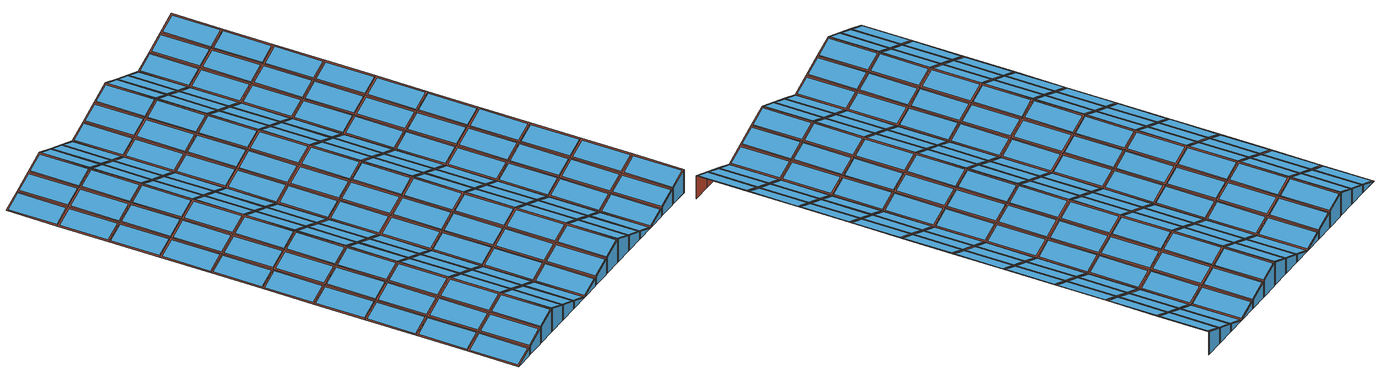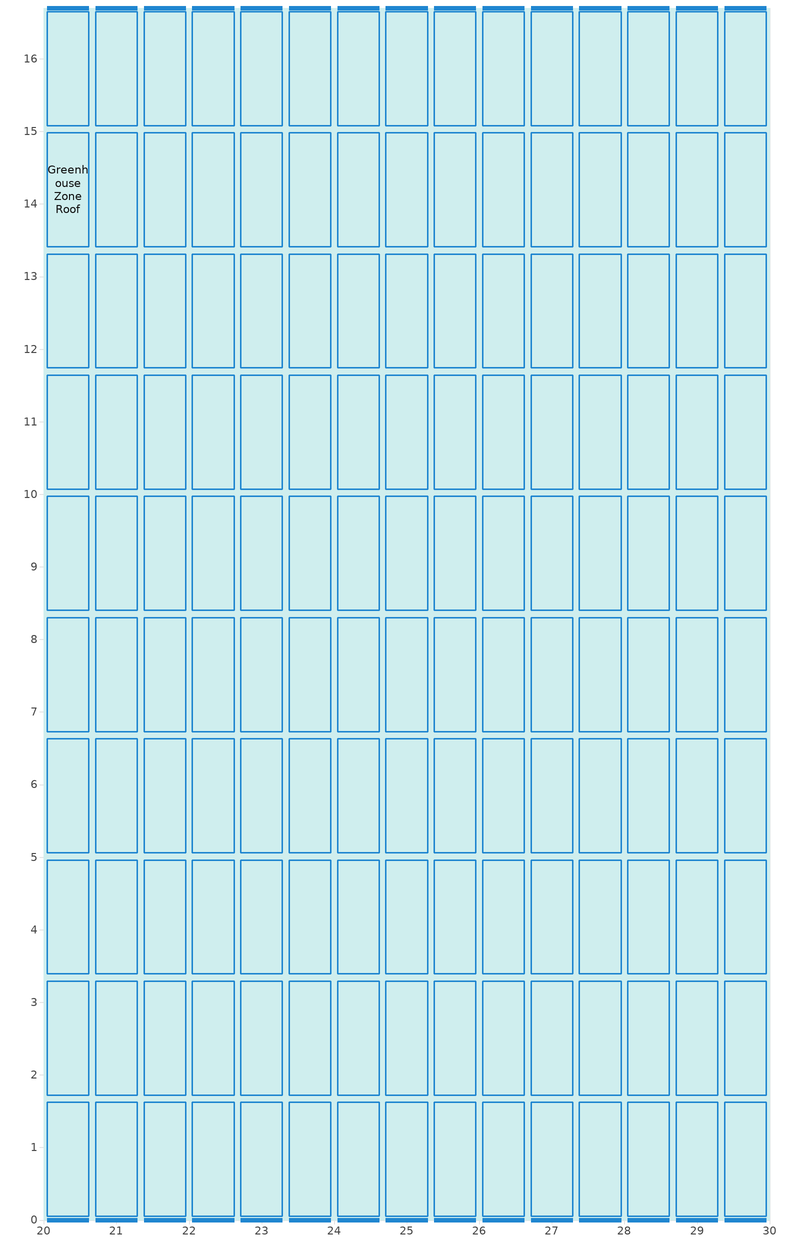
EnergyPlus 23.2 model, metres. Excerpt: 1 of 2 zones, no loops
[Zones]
Greenhouse Zone Roof
 window (Window Construction Roof): 20.62,0,6.51 20.62,0,6.74 20.05,0,6.51; 20.62,16.7,6.74 20.62,16.7,6.51 20.05,16.7,6.51; 20.71,0,6.51 21.29,0,6.51 21.29,0,7.01 20.71,0,6.78; 20.71,16.7,6.78 21.29,16.7,7.01 21.29,16.7,6.51 20.71,16.7,6.51; 21.38,0,6.51 21.95,0,6.51 21.95,0,7.28 21.38,0,7.05; 21.38,16.7,7.05 21.95,16.7,7.28 21.95,16.7,6.51 21.38,16.7,6.51; 22.05,0,6.51 22.62,0,6.51 22.62,0,7.05 22.05,0,7.28; 22.05,16.7,7.28 22.62,16.7,7.05 22.62,16.7,6.51 22.05,16.7,6.51; 22.71,0,6.51 23.29,0,6.51 23.29,0,6.78 22.71,0,7.01; 22.71,16.7,7.01 23.29,16.7,6.78 23.29,16.7,6.51 22.71,16.7,6.51; 23.38,0,6.51 23.95,0,6.51 23.38,0,6.74; 23.38,16.7,6.74 23.95,16.7,6.51 23.38,16.7,6.51; 24.62,0,6.51 24.62,0,6.74 24.05,0,6.51; 24.62,16.7,6.74 24.62,16.7,6.51 24.05,16.7,6.51; 24.71,0,6.51 25.29,0,6.51 25.29,0,7.01 24.71,0,6.78; 24.71,16.7,6.78 25.29,16.7,7.01 25.29,16.7,6.51 24.71,16.7,6.51; 25.38,0,6.51 25.95,0,6.51 25.95,0,7.28 25.38,0,7.05; 25.38,16.7,7.05 25.95,16.7,7.28 25.95,16.7,6.51 25.38,16.7,6.51; 26.05,0,6.51 26.62,0,6.51 26.62,0,7.05 26.05,0,7.28; 26.05,16.7,7.28 26.62,16.7,7.05 26.62,16.7,6.51 26.05,16.7,6.51; 26.71,0,6.51 27.29,0,6.51 27.29,0,6.78 26.71,0,7.01; 26.71,16.7,7.01 27.29,16.7,6.78 27.29,16.7,6.51 26.71,16.7,6.51; 27.38,0,6.51 27.95,0,6.51 27.38,0,6.74; 27.38,16.7,6.74 27.95,16.7,6.51 27.38,16.7,6.51; 28.62,0,6.51 28.62,0,6.74 28.05,0,6.51; 28.62,16.7,6.74 28.62,16.7,6.51 28.05,16.7,6.51; 28.71,0,6.51 29.29,0,6.51 29.29,0,7.01 28.71,0,6.78; 28.71,16.7,6.78 29.29,16.7,7.01 29.29,16.7,6.51 28.71,16.7,6.51; 29.38,0,6.51 29.95,0,6.51 29.95,0,7.28 29.38,0,7.05; 29.38,16.7,7.05 29.95,16.7,7.28 29.95,16.7,6.51 29.38,16.7,6.51
 roof outside (Wall Construction): 20.67,0,6.5 20.67,0,6.77 20,0,6.5; 20,0,6.5 20.67,0,6.77 20.67,1.67,6.77 20,1.67,6.5; 20,1.67,6.5 20.67,1.67,6.77 20.67,3.34,6.77 20,3.34,6.5; 20,3.34,6.5 20.67,3.34,6.77 20.67,5.01,6.77 20,5.01,6.5; 20,5.01,6.5 20.67,5.01,6.77 20.67,6.68,6.77 20,6.68,6.5; 20,6.68,6.5 20.67,6.68,6.77 20.67,8.35,6.77 20,8.35,6.5; 20,8.35,6.5 20.67,8.35,6.77 20.67,10.02,6.77 20,10.02,6.5; 20,10.02,6.5 20.67,10.02,6.77 20.67,11.69,6.77 20,11.69,6.5; 20,11.69,6.5 20.67,11.69,6.77 20.67,13.36,6.77 20,13.36,6.5; 20,13.36,6.5 20.67,13.36,6.77 20.67,15.03,6.77 20,15.03,6.5; 20,15.03,6.5 20.67,15.03,6.77 20.67,16.7,6.77 20,16.7,6.5; 20.67,16.7,6.77 20.67,16.7,6.5 20,16.7,6.5; 20.67,0,6.5 21.33,0,6.5 21.33,0,7.04 20.67,0,6.77; 20.67,0,6.77 21.33,0,7.04 21.33,1.67,7.04 20.67,1.67,6.77; 20.67,1.67,6.77 21.33,1.67,7.04 21.33,3.34,7.04 20.67,3.34,6.77; 20.67,3.34,6.77 21.33,3.34,7.04 21.33,5.01,7.04 20.67,5.01,6.77; 20.67,5.01,6.77 21.33,5.01,7.04 21.33,6.68,7.04 20.67,6.68,6.77; 20.67,6.68,6.77 21.33,6.68,7.04 21.33,8.35,7.04 20.67,8.35,6.77; 20.67,8.35,6.77 21.33,8.35,7.04 21.33,10.02,7.04 20.67,10.02,6.77; 20.67,10.02,6.77 21.33,10.02,7.04 21.33,11.69,7.04 20.67,11.69,6.77; 20.67,11.69,6.77 21.33,11.69,7.04 21.33,13.36,7.04 20.67,13.36,6.77; 20.67,13.36,6.77 21.33,13.36,7.04 21.33,15.03,7.04 20.67,15.03,6.77; 20.67,15.03,6.77 21.33,15.03,7.04 21.33,16.7,7.04 20.67,16.7,6.77; 20.67,16.7,6.77 21.33,16.7,7.04 21.33,16.7,6.5 20.67,16.7,6.5; 21.33,0,6.5 22,0,6.5 22,0,7.31 21.33,0,7.04; 21.33,0,7.04 22,0,7.31 22,1.67,7.31 21.33,1.67,7.04; 21.33,1.67,7.04 22,1.67,7.31 22,3.34,7.31 21.33,3.34,7.04; 21.33,3.34,7.04 22,3.34,7.31 22,5.01,7.31 21.33,5.01,7.04; 21.33,5.01,7.04 22,5.01,7.31 22,6.68,7.31 21.33,6.68,7.04; 21.33,6.68,7.04 22,6.68,7.31 22,8.35,7.31 21.33,8.35,7.04; 21.33,8.35,7.04 22,8.35,7.31 22,10.02,7.31 21.33,10.02,7.04; 21.33,10.02,7.04 22,10.02,7.31 22,11.69,7.31 21.33,11.69,7.04; 21.33,11.69,7.04 22,11.69,7.31 22,13.36,7.31 21.33,13.36,7.04; 21.33,13.36,7.04 22,13.36,7.31 22,15.03,7.31 21.33,15.03,7.04; 21.33,15.03,7.04 22,15.03,7.31 22,16.7,7.31 21.33,16.7,7.04; 21.33,16.7,7.04 22,16.7,7.31 22,16.7,6.5 21.33,16.7,6.5; 22,0,6.5 22.67,0,6.5 22.67,0,7.04 22,0,7.31; 22,0,7.31 22.67,0,7.04 22.67,1.67,7.04 22,1.67,7.31; 22,1.67,7.31 22.67,1.67,7.04 22.67,3.34,7.04 22,3.34,7.31; 22,3.34,7.31 22.67,3.34,7.04 22.67,5.01,7.04 22,5.01,7.31; 22,5.01,7.31 22.67,5.01,7.04 22.67,6.68,7.04 22,6.68,7.31; 22,6.68,7.31 22.67,6.68,7.04 22.67,8.35,7.04 22,8.35,7.31; 22,8.35,7.31 22.67,8.35,7.04 22.67,10.02,7.04 22,10.02,7.31; 22,10.02,7.31 22.67,10.02,7.04 22.67,11.69,7.04 22,11.69,7.31; 22,11.69,7.31 22.67,11.69,7.04 22.67,13.36,7.04 22,13.36,7.31; 22,13.36,7.31 22.67,13.36,7.04 22.67,15.03,7.04 22,15.03,7.31; 22,15.03,7.31 22.67,15.03,7.04 22.67,16.7,7.04 22,16.7,7.31; 22,16.7,7.31 22.67,16.7,7.04 22.67,16.7,6.5 22,16.7,6.5; 22.67,0,6.5 23.33,0,6.5 23.33,0,6.77 22.67,0,7.04; 22.67,0,7.04 23.33,0,6.77 23.33,1.67,6.77 22.67,1.67,7.04; 22.67,1.67,7.04 23.33,1.67,6.77 23.33,3.34,6.77 22.67,3.34,7.04; 22.67,3.34,7.04 23.33,3.34,6.77 23.33,5.01,6.77 22.67,5.01,7.04; 22.67,5.01,7.04 23.33,5.01,6.77 23.33,6.68,6.77 22.67,6.68,7.04; 22.67,6.68,7.04 23.33,6.68,6.77 23.33,8.35,6.77 22.67,8.35,7.04; 22.67,8.35,7.04 23.33,8.35,6.77 23.33,10.02,6.77 22.67,10.02,7.04; 22.67,10.02,7.04 23.33,10.02,6.77 23.33,11.69,6.77 22.67,11.69,7.04; 22.67,11.69,7.04 23.33,11.69,6.77 23.33,13.36,6.77 22.67,13.36,7.04; 22.67,13.36,7.04 23.33,13.36,6.77 23.33,15.03,6.77 22.67,15.03,7.04; 22.67,15.03,7.04 23.33,15.03,6.77 23.33,16.7,6.77 22.67,16.7,7.04; 22.67,16.7,7.04 23.33,16.7,6.77 23.33,16.7,6.5 22.67,16.7,6.5; 23.33,0,6.5 24,0,6.5 23.33,0,6.77; 23.33,0,6.77 24,0,6.5 24,1.67,6.5 23.33,1.67,6.77; 23.33,1.67,6.77 24,1.67,6.5 24,3.34,6.5 23.33,3.34,6.77; 23.33,3.34,6.77 24,3.34,6.5 24,5.01,6.5 23.33,5.01,6.77; 23.33,5.01,6.77 24,5.01,6.5 24,6.68,6.5 23.33,6.68,6.77; 23.33,6.68,6.77 24,6.68,6.5 24,8.35,6.5 23.33,8.35,6.77; 23.33,8.35,6.77 24,8.35,6.5 24,10.02,6.5 23.33,10.02,6.77; 23.33,10.02,6.77 24,10.02,6.5 24,11.69,6.5 23.33,11.69,6.77; 23.33,11.69,6.77 24,11.69,6.5 24,13.36,6.5 23.33,13.36,6.77; 23.33,13.36,6.77 24,13.36,6.5 24,15.03,6.5 23.33,15.03,6.77; 23.33,15.03,6.77 24,15.03,6.5 24,16.7,6.5 23.33,16.7,6.77; 23.33,16.7,6.77 24,16.7,6.5 23.33,16.7,6.5; 24.67,0,6.5 24.67,0,6.77 24,0,6.5; 24,0,6.5 24.67,0,6.77 24.67,1.67,6.77 24,1.67,6.5; 24,1.67,6.5 24.67,1.67,6.77 24.67,3.34,6.77 24,3.34,6.5; 24,3.34,6.5 24.67,3.34,6.77 24.67,5.01,6.77 24,5.01,6.5; 24,5.01,6.5 24.67,5.01,6.77 24.67,6.68,6.77 24,6.68,6.5; 24,6.68,6.5 24.67,6.68,6.77 24.67,8.35,6.77 24,8.35,6.5; 24,8.35,6.5 24.67,8.35,6.77 24.67,10.02,6.77 24,10.02,6.5; 24,10.02,6.5 24.67,10.02,6.77 24.67,11.69,6.77 24,11.69,6.5; 24,11.69,6.5 24.67,11.69,6.77 24.67,13.36,6.77 24,13.36,6.5; 24,13.36,6.5 24.67,13.36,6.77 24.67,15.03,6.77 24,15.03,6.5; 24,15.03,6.5 24.67,15.03,6.77 24.67,16.7,6.77 24,16.7,6.5; 24.67,16.7,6.77 24.67,16.7,6.5 24,16.7,6.5; 24.67,0,6.5 25.33,0,6.5 25.33,0,7.04 24.67,0,6.77; 24.67,0,6.77 25.33,0,7.04 25.33,1.67,7.04 24.67,1.67,6.77; 24.67,1.67,6.77 25.33,1.67,7.04 25.33,3.34,7.04 24.67,3.34,6.77; 24.67,3.34,6.77 25.33,3.34,7.04 25.33,5.01,7.04 24.67,5.01,6.77; 24.67,5.01,6.77 25.33,5.01,7.04 25.33,6.68,7.04 24.67,6.68,6.77; 24.67,6.68,6.77 25.33,6.68,7.04 25.33,8.35,7.04 24.67,8.35,6.77; 24.67,8.35,6.77 25.33,8.35,7.04 25.33,10.02,7.04 24.67,10.02,6.77; 24.67,10.02,6.77 25.33,10.02,7.04 25.33,11.69,7.04 24.67,11.69,6.77; 24.67,11.69,6.77 25.33,11.69,7.04 25.33,13.36,7.04 24.67,13.36,6.77; 24.67,13.36,6.77 25.33,13.36,7.04 25.33,15.03,7.04 24.67,15.03,6.77; 24.67,15.03,6.77 25.33,15.03,7.04 25.33,16.7,7.04 24.67,16.7,6.77; 24.67,16.7,6.77 25.33,16.7,7.04 25.33,16.7,6.5 24.67,16.7,6.5; 25.33,0,6.5 26,0,6.5 26,0,7.31 25.33,0,7.04; 25.33,0,7.04 26,0,7.31 26,1.67,7.31 25.33,1.67,7.04; 25.33,1.67,7.04 26,1.67,7.31 26,3.34,7.31 25.33,3.34,7.04; 25.33,3.34,7.04 26,3.34,7.31 26,5.01,7.31 25.33,5.01,7.04; 25.33,5.01,7.04 26,5.01,7.31 26,6.68,7.31 25.33,6.68,7.04; 25.33,6.68,7.04 26,6.68,7.31 26,8.35,7.31 25.33,8.35,7.04; 25.33,8.35,7.04 26,8.35,7.31 26,10.02,7.31 25.33,10.02,7.04; 25.33,10.02,7.04 26,10.02,7.31 26,11.69,7.31 25.33,11.69,7.04; 25.33,11.69,7.04 26,11.69,7.31 26,13.36,7.31 25.33,13.36,7.04; 25.33,13.36,7.04 26,13.36,7.31 26,15.03,7.31 25.33,15.03,7.04; 25.33,15.03,7.04 26,15.03,7.31 26,16.7,7.31 25.33,16.7,7.04; 25.33,16.7,7.04 26,16.7,7.31 26,16.7,6.5 25.33,16.7,6.5; 26,0,6.5 26.67,0,6.5 26.67,0,7.04 26,0,7.31; 26,0,7.31 26.67,0,7.04 26.67,1.67,7.04 26,1.67,7.31; 26,1.67,7.31 26.67,1.67,7.04 26.67,3.34,7.04 26,3.34,7.31; 26,3.34,7.31 26.67,3.34,7.04 26.67,5.01,7.04 26,5.01,7.31; 26,5.01,7.31 26.67,5.01,7.04 26.67,6.68,7.04 26,6.68,7.31; 26,6.68,7.31 26.67,6.68,7.04 26.67,8.35,7.04 26,8.35,7.31; 26,8.35,7.31 26.67,8.35,7.04 26.67,10.02,7.04 26,10.02,7.31; 26,10.02,7.31 26.67,10.02,7.04 26.67,11.69,7.04 26,11.69,7.31; 26,11.69,7.31 26.67,11.69,7.04 26.67,13.36,7.04 26,13.36,7.31; 26,13.36,7.31 26.67,13.36,7.04 26.67,15.03,7.04 26,15.03,7.31; 26,15.03,7.31 26.67,15.03,7.04 26.67,16.7,7.04 26,16.7,7.31; 26,16.7,7.31 26.67,16.7,7.04 26.67,16.7,6.5 26,16.7,6.5; 26.67,0,6.5 27.33,0,6.5 27.33,0,6.77 26.67,0,7.04; 26.67,0,7.04 27.33,0,6.77 27.33,1.67,6.77 26.67,1.67,7.04; 26.67,1.67,7.04 27.33,1.67,6.77 27.33,3.34,6.77 26.67,3.34,7.04; 26.67,3.34,7.04 27.33,3.34,6.77 27.33,5.01,6.77 26.67,5.01,7.04; 26.67,5.01,7.04 27.33,5.01,6.77 27.33,6.68,6.77 26.67,6.68,7.04; 26.67,6.68,7.04 27.33,6.68,6.77 27.33,8.35,6.77 26.67,8.35,7.04; 26.67,8.35,7.04 27.33,8.35,6.77 27.33,10.02,6.77 26.67,10.02,7.04; 26.67,10.02,7.04 27.33,10.02,6.77 27.33,11.69,6.77 26.67,11.69,7.04; 26.67,11.69,7.04 27.33,11.69,6.77 27.33,13.36,6.77 26.67,13.36,7.04; 26.67,13.36,7.04 27.33,13.36,6.77 27.33,15.03,6.77 26.67,15.03,7.04; 26.67,15.03,7.04 27.33,15.03,6.77 27.33,16.7,6.77 26.67,16.7,7.04; 26.67,16.7,7.04 27.33,16.7,6.77 27.33,16.7,6.5 26.67,16.7,6.5; 27.33,0,6.5 28,0,6.5 27.33,0,6.77; 27.33,0,6.77 28,0,6.5 28,1.67,6.5 27.33,1.67,6.77; 27.33,1.67,6.77 28,1.67,6.5 28,3.34,6.5 27.33,3.34,6.77; 27.33,3.34,6.77 28,3.34,6.5 28,5.01,6.5 27.33,5.01,6.77; 27.33,5.01,6.77 28,5.01,6.5 28,6.68,6.5 27.33,6.68,6.77; 27.33,6.68,6.77 28,6.68,6.5 28,8.35,6.5 27.33,8.35,6.77; 27.33,8.35,6.77 28,8.35,6.5 28,10.02,6.5 27.33,10.02,6.77; 27.33,10.02,6.77 28,10.02,6.5 28,11.69,6.5 27.33,11.69,6.77; 27.33,11.69,6.77 28,11.69,6.5 28,13.36,6.5 27.33,13.36,6.77; 27.33,13.36,6.77 28,13.36,6.5 28,15.03,6.5 27.33,15.03,6.77; 27.33,15.03,6.77 28,15.03,6.5 28,16.7,6.5 27.33,16.7,6.77; 27.33,16.7,6.77 28,16.7,6.5 27.33,16.7,6.5; 28.67,0,6.5 28.67,0,6.77 28,0,6.5; 28,0,6.5 28.67,0,6.77 28.67,1.67,6.77 28,1.67,6.5; 28,1.67,6.5 28.67,1.67,6.77 28.67,3.34,6.77 28,3.34,6.5; 28,3.34,6.5 28.67,3.34,6.77 28.67,5.01,6.77 28,5.01,6.5; 28,5.01,6.5 28.67,5.01,6.77 28.67,6.68,6.77 28,6.68,6.5; 28,6.68,6.5 28.67,6.68,6.77 28.67,8.35,6.77 28,8.35,6.5; 28,8.35,6.5 28.67,8.35,6.77 28.67,10.02,6.77 28,10.02,6.5; 28,10.02,6.5 28.67,10.02,6.77 28.67,11.69,6.77 28,11.69,6.5; 28,11.69,6.5 28.67,11.69,6.77 28.67,13.36,6.77 28,13.36,6.5; 28,13.36,6.5 28.67,13.36,6.77 28.67,15.03,6.77 28,15.03,6.5; 28,15.03,6.5 28.67,15.03,6.77 28.67,16.7,6.77 28,16.7,6.5; 28.67,16.7,6.77 28.67,16.7,6.5 28,16.7,6.5; 28.67,0,6.5 29.33,0,6.5 29.33,0,7.04 28.67,0,6.77; 28.67,0,6.77 29.33,0,7.04 29.33,1.67,7.04 28.67,1.67,6.77; 28.67,1.67,6.77 29.33,1.67,7.04 29.33,3.34,7.04 28.67,3.34,6.77; 28.67,3.34,6.77 29.33,3.34,7.04 29.33,5.01,7.04 28.67,5.01,6.77; 28.67,5.01,6.77 29.33,5.01,7.04 29.33,6.68,7.04 28.67,6.68,6.77; 28.67,6.68,6.77 29.33,6.68,7.04 29.33,8.35,7.04 28.67,8.35,6.77; 28.67,8.35,6.77 29.33,8.35,7.04 29.33,10.02,7.04 28.67,10.02,6.77; 28.67,10.02,6.77 29.33,10.02,7.04 29.33,11.69,7.04 28.67,11.69,6.77; 28.67,11.69,6.77 29.33,11.69,7.04 29.33,13.36,7.04 28.67,13.36,6.77; 28.67,13.36,6.77 29.33,13.36,7.04 29.33,15.03,7.04 28.67,15.03,6.77; 28.67,15.03,6.77 29.33,15.03,7.04 29.33,16.7,7.04 28.67,16.7,6.77; 28.67,16.7,6.77 29.33,16.7,7.04 29.33,16.7,6.5 28.67,16.7,6.5; 29.33,0,6.5 30,0,6.5 30,0,7.31 29.33,0,7.04; 29.33,0,7.04 30,0,7.31 30,1.67,7.31 29.33,1.67,7.04; 29.33,1.67,7.04 30,1.67,7.31 30,3.34,7.31 29.33,3.34,7.04; 29.33,3.34,7.04 30,3.34,7.31 30,5.01,7.31 29.33,5.01,7.04; 29.33,5.01,7.04 30,5.01,7.31 30,6.68,7.31 29.33,6.68,7.04; 29.33,6.68,7.04 30,6.68,7.31 30,8.35,7.31 29.33,8.35,7.04; 29.33,8.35,7.04 30,8.35,7.31 30,10.02,7.31 29.33,10.02,7.04; 29.33,10.02,7.04 30,10.02,7.31 30,11.69,7.31 29.33,11.69,7.04; 29.33,11.69,7.04 30,11.69,7.31 30,13.36,7.31 29.33,13.36,7.04; 29.33,13.36,7.04 30,13.36,7.31 30,15.03,7.31 29.33,15.03,7.04; 29.33,15.03,7.04 30,15.03,7.31 30,16.7,7.31 29.33,16.7,7.04; 29.33,16.7,7.04 30,16.7,7.31 30,16.7,6.5 29.33,16.7,6.5
 skylight (Window Construction Roof Left): 20.05,0.05,6.52 20.62,0.05,6.75 20.62,1.62,6.75 20.05,1.62,6.52; 20.05,1.72,6.52 20.62,1.72,6.75 20.62,3.29,6.75 20.05,3.29,6.52; 20.05,3.39,6.52 20.62,3.39,6.75 20.62,4.96,6.75 20.05,4.96,6.52; 20.05,5.06,6.52 20.62,5.06,6.75 20.62,6.63,6.75 20.05,6.63,6.52; 20.05,6.73,6.52 20.62,6.73,6.75 20.62,8.3,6.75 20.05,8.3,6.52; 20.05,8.4,6.52 20.62,8.4,6.75 20.62,9.97,6.75 20.05,9.97,6.52; 20.05,10.07,6.52 20.62,10.07,6.75 20.62,11.64,6.75 20.05,11.64,6.52; 20.05,11.74,6.52 20.62,11.74,6.75 20.62,13.31,6.75 20.05,13.31,6.52; 20.05,13.41,6.52 20.62,13.41,6.75 20.62,14.98,6.75 20.05,14.98,6.52; 20.05,15.08,6.52 20.62,15.08,6.75 20.62,16.65,6.75 20.05,16.65,6.52; 20.71,0.05,6.79 21.29,0.05,7.02 21.29,1.62,7.02 20.71,1.62,6.79; 20.71,1.72,6.79 21.29,1.72,7.02 21.29,3.29,7.02 20.71,3.29,6.79; 20.71,3.39,6.79 21.29,3.39,7.02 21.29,4.96,7.02 20.71,4.96,6.79; 20.71,5.06,6.79 21.29,5.06,7.02 21.29,6.63,7.02 20.71,6.63,6.79; 20.71,6.73,6.79 21.29,6.73,7.02 21.29,8.3,7.02 20.71,8.3,6.79; 20.71,8.4,6.79 21.29,8.4,7.02 21.29,9.97,7.02 20.71,9.97,6.79; 20.71,10.07,6.79 21.29,10.07,7.02 21.29,11.64,7.02 20.71,11.64,6.79; 20.71,11.74,6.79 21.29,11.74,7.02 21.29,13.31,7.02 20.71,13.31,6.79; 20.71,13.41,6.79 21.29,13.41,7.02 21.29,14.98,7.02 20.71,14.98,6.79; 20.71,15.08,6.79 21.29,15.08,7.02 21.29,16.65,7.02 20.71,16.65,6.79; 21.38,0.05,7.06 21.95,0.05,7.29 21.95,1.62,7.29 21.38,1.62,7.06; 21.38,1.72,7.06 21.95,1.72,7.29 21.95,3.29,7.29 21.38,3.29,7.06; 21.38,3.39,7.06 21.95,3.39,7.29 21.95,4.96,7.29 21.38,4.96,7.06; 21.38,5.06,7.06 21.95,5.06,7.29 21.95,6.63,7.29 21.38,6.63,7.06; 21.38,6.73,7.06 21.95,6.73,7.29 21.95,8.3,7.29 21.38,8.3,7.06; 21.38,8.4,7.06 21.95,8.4,7.29 21.95,9.97,7.29 21.38,9.97,7.06; 21.38,10.07,7.06 21.95,10.07,7.29 21.95,11.64,7.29 21.38,11.64,7.06; 21.38,11.74,7.06 21.95,11.74,7.29 21.95,13.31,7.29 21.38,13.31,7.06; 21.38,13.41,7.06 21.95,13.41,7.29 21.95,14.98,7.29 21.38,14.98,7.06; 21.38,15.08,7.06 21.95,15.08,7.29 21.95,16.65,7.29 21.38,16.65,7.06; 24.05,0.05,6.52 24.62,0.05,6.75 24.62,1.62,6.75 24.05,1.62,6.52; 24.05,1.72,6.52 24.62,1.72,6.75 24.62,3.29,6.75 24.05,3.29,6.52; 24.05,3.39,6.52 24.62,3.39,6.75 24.62,4.96,6.75 24.05,4.96,6.52; 24.05,5.06,6.52 24.62,5.06,6.75 24.62,6.63,6.75 24.05,6.63,6.52; 24.05,6.73,6.52 24.62,6.73,6.75 24.62,8.3,6.75 24.05,8.3,6.52; 24.05,8.4,6.52 24.62,8.4,6.75 24.62,9.97,6.75 24.05,9.97,6.52; 24.05,10.07,6.52 24.62,10.07,6.75 24.62,11.64,6.75 24.05,11.64,6.52; 24.05,11.74,6.52 24.62,11.74,6.75 24.62,13.31,6.75 24.05,13.31,6.52; 24.05,13.41,6.52 24.62,13.41,6.75 24.62,14.98,6.75 24.05,14.98,6.52; 24.05,15.08,6.52 24.62,15.08,6.75 24.62,16.65,6.75 24.05,16.65,6.52; 24.71,0.05,6.79 25.29,0.05,7.02 25.29,1.62,7.02 24.71,1.62,6.79; 24.71,1.72,6.79 25.29,1.72,7.02 25.29,3.29,7.02 24.71,3.29,6.79; 24.71,3.39,6.79 25.29,3.39,7.02 25.29,4.96,7.02 24.71,4.96,6.79; 24.71,5.06,6.79 25.29,5.06,7.02 25.29,6.63,7.02 24.71,6.63,6.79; 24.71,6.73,6.79 25.29,6.73,7.02 25.29,8.3,7.02 24.71,8.3,6.79; 24.71,8.4,6.79 25.29,8.4,7.02 25.29,9.97,7.02 24.71,9.97,6.79; 24.71,10.07,6.79 25.29,10.07,7.02 25.29,11.64,7.02 24.71,11.64,6.79; 24.71,11.74,6.79 25.29,11.74,7.02 25.29,13.31,7.02 24.71,13.31,6.79; 24.71,13.41,6.79 25.29,13.41,7.02 25.29,14.98,7.02 24.71,14.98,6.79; 24.71,15.08,6.79 25.29,15.08,7.02 25.29,16.65,7.02 24.71,16.65,6.79; 25.38,0.05,7.06 25.95,0.05,7.29 25.95,1.62,7.29 25.38,1.62,7.06; 25.38,1.72,7.06 25.95,1.72,7.29 25.95,3.29,7.29 25.38,3.29,7.06; 25.38,3.39,7.06 25.95,3.39,7.29 25.95,4.96,7.29 25.38,4.96,7.06; 25.38,5.06,7.06 25.95,5.06,7.29 25.95,6.63,7.29 25.38,6.63,7.06; 25.38,6.73,7.06 25.95,6.73,7.29 25.95,8.3,7.29 25.38,8.3,7.06; 25.38,8.4,7.06 25.95,8.4,7.29 25.95,9.97,7.29 25.38,9.97,7.06; 25.38,10.07,7.06 25.95,10.07,7.29 25.95,11.64,7.29 25.38,11.64,7.06; 25.38,11.74,7.06 25.95,11.74,7.29 25.95,13.31,7.29 25.38,13.31,7.06; 25.38,13.41,7.06 25.95,13.41,7.29 25.95,14.98,7.29 25.38,14.98,7.06; 25.38,15.08,7.06 25.95,15.08,7.29 25.95,16.65,7.29 25.38,16.65,7.06; 28.05,0.05,6.52 28.62,0.05,6.75 28.62,1.62,6.75 28.05,1.62,6.52; 28.05,1.72,6.52 28.62,1.72,6.75 28.62,3.29,6.75 28.05,3.29,6.52; 28.05,3.39,6.52 28.62,3.39,6.75 28.62,4.96,6.75 28.05,4.96,6.52; 28.05,5.06,6.52 28.62,5.06,6.75 28.62,6.63,6.75 28.05,6.63,6.52; 28.05,6.73,6.52 28.62,6.73,6.75 28.62,8.3,6.75 28.05,8.3,6.52; 28.05,8.4,6.52 28.62,8.4,6.75 28.62,9.97,6.75 28.05,9.97,6.52; 28.05,10.07,6.52 28.62,10.07,6.75 28.62,11.64,6.75 28.05,11.64,6.52; 28.05,11.74,6.52 28.62,11.74,6.75 28.62,13.31,6.75 28.05,13.31,6.52; 28.05,13.41,6.52 28.62,13.41,6.75 28.62,14.98,6.75 28.05,14.98,6.52; 28.05,15.08,6.52 28.62,15.08,6.75 28.62,16.65,6.75 28.05,16.65,6.52; 28.71,0.05,6.79 29.29,0.05,7.02 29.29,1.62,7.02 28.71,1.62,6.79; 28.71,1.72,6.79 29.29,1.72,7.02 29.29,3.29,7.02 28.71,3.29,6.79; 28.71,3.39,6.79 29.29,3.39,7.02 29.29,4.96,7.02 28.71,4.96,6.79; 28.71,5.06,6.79 29.29,5.06,7.02 29.29,6.63,7.02 28.71,6.63,6.79; 28.71,6.73,6.79 29.29,6.73,7.02 29.29,8.3,7.02 28.71,8.3,6.79; 28.71,8.4,6.79 29.29,8.4,7.02 29.29,9.97,7.02 28.71,9.97,6.79; 28.71,10.07,6.79 29.29,10.07,7.02 29.29,11.64,7.02 28.71,11.64,6.79; 28.71,11.74,6.79 29.29,11.74,7.02 29.29,13.31,7.02 28.71,13.31,6.79; 28.71,13.41,6.79 29.29,13.41,7.02 29.29,14.98,7.02 28.71,14.98,6.79; 28.71,15.08,6.79 29.29,15.08,7.02 29.29,16.65,7.02 28.71,16.65,6.79; 29.38,0.05,7.06 29.95,0.05,7.29 29.95,1.62,7.29 29.38,1.62,7.06; 29.38,1.72,7.06 29.95,1.72,7.29 29.95,3.29,7.29 29.38,3.29,7.06; 29.38,3.39,7.06 29.95,3.39,7.29 29.95,4.96,7.29 29.38,4.96,7.06; 29.38,5.06,7.06 29.95,5.06,7.29 29.95,6.63,7.29 29.38,6.63,7.06; 29.38,6.73,7.06 29.95,6.73,7.29 29.95,8.3,7.29 29.38,8.3,7.06; 29.38,8.4,7.06 29.95,8.4,7.29 29.95,9.97,7.29 29.38,9.97,7.06; 29.38,10.07,7.06 29.95,10.07,7.29 29.95,11.64,7.29 29.38,11.64,7.06; 29.38,11.74,7.06 29.95,11.74,7.29 29.95,13.31,7.29 29.38,13.31,7.06; 29.38,13.41,7.06 29.95,13.41,7.29 29.95,14.98,7.29 29.38,14.98,7.06; 29.38,15.08,7.06 29.95,15.08,7.29 29.95,16.65,7.29 29.38,16.65,7.06
 skylight (Window Construction Roof Right): 22.05,0.05,7.29 22.62,0.05,7.06 22.62,1.62,7.06 22.05,1.62,7.29; 22.05,1.72,7.29 22.62,1.72,7.06 22.62,3.29,7.06 22.05,3.29,7.29; 22.05,3.39,7.29 22.62,3.39,7.06 22.62,4.96,7.06 22.05,4.96,7.29; 22.05,5.06,7.29 22.62,5.06,7.06 22.62,6.63,7.06 22.05,6.63,7.29; 22.05,6.73,7.29 22.62,6.73,7.06 22.62,8.3,7.06 22.05,8.3,7.29; 22.05,8.4,7.29 22.62,8.4,7.06 22.62,9.97,7.06 22.05,9.97,7.29; 22.05,10.07,7.29 22.62,10.07,7.06 22.62,11.64,7.06 22.05,11.64,7.29; 22.05,11.74,7.29 22.62,11.74,7.06 22.62,13.31,7.06 22.05,13.31,7.29; 22.05,13.41,7.29 22.62,13.41,7.06 22.62,14.98,7.06 22.05,14.98,7.29; 22.05,15.08,7.29 22.62,15.08,7.06 22.62,16.65,7.06 22.05,16.65,7.29; 22.71,0.05,7.02 23.29,0.05,6.79 23.29,1.62,6.79 22.71,1.62,7.02; 22.71,1.72,7.02 23.29,1.72,6.79 23.29,3.29,6.79 22.71,3.29,7.02; 22.71,3.39,7.02 23.29,3.39,6.79 23.29,4.96,6.79 22.71,4.96,7.02; 22.71,5.06,7.02 23.29,5.06,6.79 23.29,6.63,6.79 22.71,6.63,7.02; 22.71,6.73,7.02 23.29,6.73,6.79 23.29,8.3,6.79 22.71,8.3,7.02; 22.71,8.4,7.02 23.29,8.4,6.79 23.29,9.97,6.79 22.71,9.97,7.02; 22.71,10.07,7.02 23.29,10.07,6.79 23.29,11.64,6.79 22.71,11.64,7.02; 22.71,11.74,7.02 23.29,11.74,6.79 23.29,13.31,6.79 22.71,13.31,7.02; 22.71,13.41,7.02 23.29,13.41,6.79 23.29,14.98,6.79 22.71,14.98,7.02; 22.71,15.08,7.02 23.29,15.08,6.79 23.29,16.65,6.79 22.71,16.65,7.02; 23.38,0.05,6.75 23.95,0.05,6.52 23.95,1.62,6.52 23.38,1.62,6.75; 23.38,1.72,6.75 23.95,1.72,6.52 23.95,3.29,6.52 23.38,3.29,6.75; 23.38,3.39,6.75 23.95,3.39,6.52 23.95,4.96,6.52 23.38,4.96,6.75; 23.38,5.06,6.75 23.95,5.06,6.52 23.95,6.63,6.52 23.38,6.63,6.75; 23.38,6.73,6.75 23.95,6.73,6.52 23.95,8.3,6.52 23.38,8.3,6.75; 23.38,8.4,6.75 23.95,8.4,6.52 23.95,9.97,6.52 23.38,9.97,6.75; 23.38,10.07,6.75 23.95,10.07,6.52 23.95,11.64,6.52 23.38,11.64,6.75; 23.38,11.74,6.75 23.95,11.74,6.52 23.95,13.31,6.52 23.38,13.31,6.75; 23.38,13.41,6.75 23.95,13.41,6.52 23.95,14.98,6.52 23.38,14.98,6.75; 23.38,15.08,6.75 23.95,15.08,6.52 23.95,16.65,6.52 23.38,16.65,6.75; 26.05,0.05,7.29 26.62,0.05,7.06 26.62,1.62,7.06 26.05,1.62,7.29; 26.05,1.72,7.29 26.62,1.72,7.06 26.62,3.29,7.06 26.05,3.29,7.29; 26.05,3.39,7.29 26.62,3.39,7.06 26.62,4.96,7.06 26.05,4.96,7.29; 26.05,5.06,7.29 26.62,5.06,7.06 26.62,6.63,7.06 26.05,6.63,7.29; 26.05,6.73,7.29 26.62,6.73,7.06 26.62,8.3,7.06 26.05,8.3,7.29; 26.05,8.4,7.29 26.62,8.4,7.06 26.62,9.97,7.06 26.05,9.97,7.29; 26.05,10.07,7.29 26.62,10.07,7.06 26.62,11.64,7.06 26.05,11.64,7.29; 26.05,11.74,7.29 26.62,11.74,7.06 26.62,13.31,7.06 26.05,13.31,7.29; 26.05,13.41,7.29 26.62,13.41,7.06 26.62,14.98,7.06 26.05,14.98,7.29; 26.05,15.08,7.29 26.62,15.08,7.06 26.62,16.65,7.06 26.05,16.65,7.29; 26.71,0.05,7.02 27.29,0.05,6.79 27.29,1.62,6.79 26.71,1.62,7.02; 26.71,1.72,7.02 27.29,1.72,6.79 27.29,3.29,6.79 26.71,3.29,7.02; 26.71,3.39,7.02 27.29,3.39,6.79 27.29,4.96,6.79 26.71,4.96,7.02; 26.71,5.06,7.02 27.29,5.06,6.79 27.29,6.63,6.79 26.71,6.63,7.02; 26.71,6.73,7.02 27.29,6.73,6.79 27.29,8.3,6.79 26.71,8.3,7.02; 26.71,8.4,7.02 27.29,8.4,6.79 27.29,9.97,6.79 26.71,9.97,7.02; 26.71,10.07,7.02 27.29,10.07,6.79 27.29,11.64,6.79 26.71,11.64,7.02; 26.71,11.74,7.02 27.29,11.74,6.79 27.29,13.31,6.79 26.71,13.31,7.02; 26.71,13.41,7.02 27.29,13.41,6.79 27.29,14.98,6.79 26.71,14.98,7.02; 26.71,15.08,7.02 27.29,15.08,6.79 27.29,16.65,6.79 26.71,16.65,7.02; 27.38,0.05,6.75 27.95,0.05,6.52 27.95,1.62,6.52 27.38,1.62,6.75; 27.38,1.72,6.75 27.95,1.72,6.52 27.95,3.29,6.52 27.38,3.29,6.75; 27.38,3.39,6.75 27.95,3.39,6.52 27.95,4.96,6.52 27.38,4.96,6.75; 27.38,5.06,6.75 27.95,5.06,6.52 27.95,6.63,6.52 27.38,6.63,6.75; 27.38,6.73,6.75 27.95,6.73,6.52 27.95,8.3,6.52 27.38,8.3,6.75; 27.38,8.4,6.75 27.95,8.4,6.52 27.95,9.97,6.52 27.38,9.97,6.75; 27.38,10.07,6.75 27.95,10.07,6.52 27.95,11.64,6.52 27.38,11.64,6.75; 27.38,11.74,6.75 27.95,11.74,6.52 27.95,13.31,6.52 27.38,13.31,6.75; 27.38,13.41,6.75 27.95,13.41,6.52 27.95,14.98,6.52 27.38,14.98,6.75; 27.38,15.08,6.75 27.95,15.08,6.52 27.95,16.65,6.52 27.38,16.65,6.75
[Building]
Building 1: Solar distribution=FullExteriorWithReflections
[SizingPeriod:DesignDay] Day of month=21; Dry bulb temperature range modifier type=DefaultMultipliers; Humidity condition type=WetBulb; Barometric pressure=101193; Wind direction=0; Rain indicator=No; Snow indicator=No; Daylight saving time indicator=No; Solar model indicator=ASHRAEClearSky
Name | Month | Day type | Maximum dry bulb temperature | Daily dry bulb temperature range | Wetbulb or dewpoint at maximum dry bulb | Wind speed | Sky clearness
ann htg 99.6% condns db | 2 | WinterDesignDay | 10.9 | 0 | 10.9 | 6.71 | 0
ann clg .4% condns db=>mwb | 7 | SummerDesignDay | 44.1 | 8.8 | 30.7 | 3.35 | 1
[Site:Location]
doha_da_qat design_conditions: Latitude=25.28; Longitude=51.53; Time zone=3; Elevation=11
[Construction]
Wall Construction: Wall Material
Window Construction Roof; Window Construction Roof Left; Window Construction Roof Right: Window Material
[Material]
Wall Material: Conductivity=50; Density=7850; Roughness=Smooth; Solar absorptance=0.7; Specific heat=500; Thermal absorptance=0.9; Thickness=0.2; Visible absorptance=0.7
[WindowMaterial:SimpleGlazingSystem]
Window Material: Solar heat gain coefficient=0.1; U factor=2.5; Visible transmittance=0.8
[Space]
Greenhouse Space Roof: Zone=Greenhouse Zone Roof; Space type=Greenhouse Type Roof
[SpaceList]
Greenhouse Type Roof: Greenhouse Space Roof
[Zone]
Greenhouse Zone Roof: Multiplier=1; Part of total floor area=Yes; Volume=269.89
[ZoneVentilation:WindandStackOpenArea] Delta temperature=1; Height difference=3.65403; Maximum wind speed=30; Opening area=39.0446; Zone or space=Greenhouse Zone Roof
Name | Discharge coefficient for opening | Effective angle | Maximum indoor temperature | Maximum outdoor temperature | Minimum indoor temperature | Minimum outdoor temperature | Opening area fraction schedule | Opening effectiveness
Roof Window Ventilation Left | 0.6 | 90 | 60 | 60 | 0 | 0 | Open Area Fraction Schedule Left | 0.5
Roof Window Ventilation Right | Autocalculate | 270 | 30 | 35 | 20 | 10 | Open Area Fraction Schedule Right | Autocalculate
[Schedule:Day:Interval]
Default Day Schedule; Default Day Schedule 1: 01:00, 0, 02:00, 0, 03:00, 0, 04:00, 0, 05:00, 0, 06:00, 0, 07:00, 0, 08:00, 0, 09:00, 0, 10:00, 0, 11:00, 0, 12:00, 0, 13:00, 0, 14:00, 0, 15:00, 0, 16:00, 0, 17:00, 0, 18:00, 0, 19:00, 0, 20:00, 0, 21:00, 0, 22:00, 0, 23:00, 0, 24:00, 0, No
[Schedule:Week:Daily]
Open Area Fraction Schedule Left Week Rule - Jan1-Dec31: Default Day Schedule, Default Day Schedule, Default Day Schedule, Default Day Schedule, Default Day Schedule, Default Day Schedule, Default Day Schedule, Default Day Schedule, Default Day Schedule, Default Day Schedule, Default Day Schedule, Default Day Schedule
Open Area Fraction Schedule Right Week Rule - Jan1-Dec31: Default Day Schedule 1, Default Day Schedule 1, Default Day Schedule 1, Default Day Schedule 1, Default Day Schedule 1, Default Day Schedule 1, Default Day Schedule 1, Default Day Schedule 1, Default Day Schedule 1, Default Day Schedule 1, Default Day Schedule 1, Default Day Schedule 1
[Schedule:Year]
Open Area Fraction Schedule Left: Open Area Fraction Schedule Left Week Rule - Jan1-Dec31, 1, 1, 12, 31
Open Area Fraction Schedule Right: Open Area Fraction Schedule Right Week Rule - Jan1-Dec31, 1, 1, 12, 31
